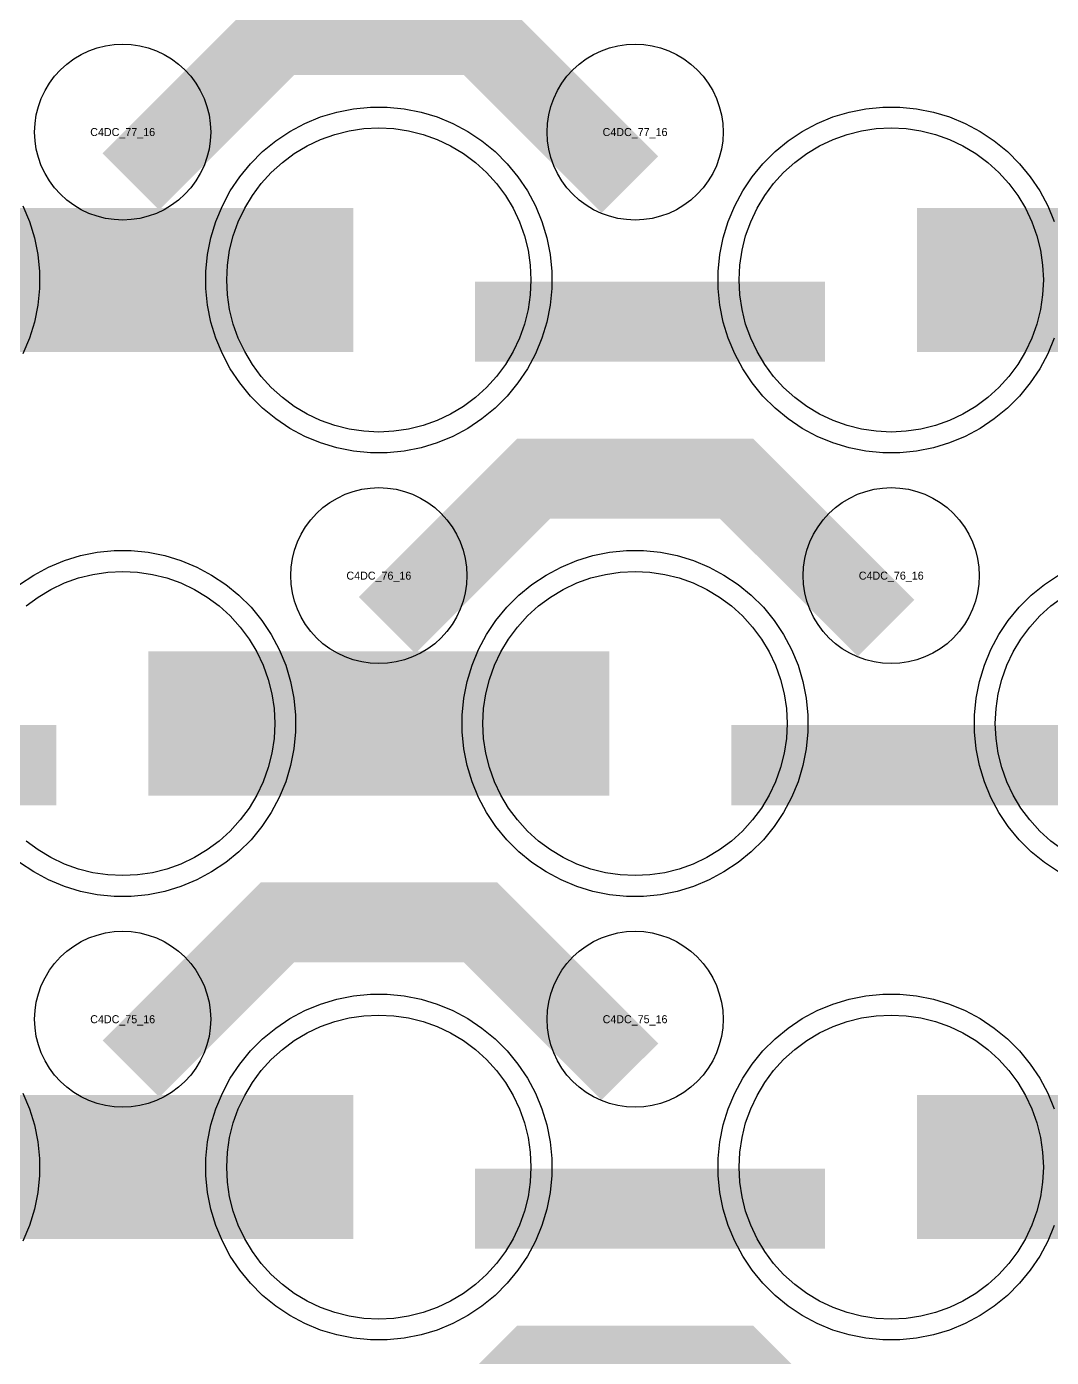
# Model space of a CAD drawing. Extents: x -11880 to 11880, y -14992 to 14992.
# Drawn here: x -6910 to -6590, y -4506.7 to -4091 of the extents above; entities that cross this region are included whole.
import ezdxf
from ezdxf.enums import TextEntityAlignment as Align

# ---------------------------------------------------------------- set-up
doc = ezdxf.new("R2010")
doc.units = 0
doc.header["$MEASUREMENT"] = 0
for name, color, linetype in [('GDS_775_DT_237', 138, 'CONTINUOUS'), ('RDL1_FS', 34, 'CONTINUOUS'), ('RDL_BS', 160, 'CONTINUOUS')]:
    doc.layers.add(name, color=color, linetype=linetype)

msp = doc.modelspace()

# ---------------------------------------------------------------- linework, layer by layer
at = {"layer": 'RDL1_FS'}
for points in [[(-6800, -4217.639), (-6804.657, -4217.41), (-6809.268, -4216.726), (-6813.791, -4215.594), (-6818.181, -4214.022), (-6822.395, -4212.03), (-6826.395, -4209.632), (-6830.14, -4206.854), (-6833.594, -4203.724), (-6836.724, -4200.27), (-6839.502, -4196.525), (-6841.9, -4192.525), (-6843.892, -4188.311), (-6845.464, -4183.921), (-6846.596, -4179.398), (-6847.28, -4174.787), (-6847.509, -4170.13), (-6847.28, -4165.473), (-6846.596, -4160.862), (-6845.464, -4156.339), (-6843.892, -4151.949), (-6841.9, -4147.735), (-6839.502, -4143.735), (-6836.724, -4139.99), (-6833.594, -4136.536), (-6830.14, -4133.406), (-6826.395, -4130.628), (-6822.395, -4128.23), (-6818.181, -4126.238), (-6813.791, -4124.666), (-6809.268, -4123.534), (-6804.657, -4122.85), (-6800, -4122.621), (-6795.343, -4122.85), (-6790.732, -4123.534), (-6786.209, -4124.666), (-6781.819, -4126.238), (-6777.605, -4128.23), (-6773.605, -4130.628), (-6769.86, -4133.406), (-6766.406, -4136.536), (-6763.276, -4139.99), (-6760.498, -4143.735), (-6758.1, -4147.735), (-6756.108, -4151.949), (-6754.536, -4156.339), (-6753.404, -4160.862), (-6752.72, -4165.473), (-6752.491, -4170.13), (-6752.72, -4174.787), (-6753.404, -4179.398), (-6754.536, -4183.921), (-6756.108, -4188.311), (-6758.1, -4192.525), (-6760.498, -4196.525), (-6763.276, -4200.27), (-6766.406, -4203.724), (-6769.86, -4206.854), (-6773.605, -4209.632), (-6777.605, -4212.03), (-6781.819, -4214.022), (-6786.209, -4215.594), (-6790.732, -4216.726), (-6795.343, -4217.41)], [(-6640, -4217.639), (-6644.657, -4217.41), (-6649.268, -4216.726), (-6653.791, -4215.594), (-6658.181, -4214.022), (-6662.395, -4212.03), (-6666.395, -4209.632), (-6670.14, -4206.854), (-6673.594, -4203.724), (-6676.724, -4200.27), (-6679.502, -4196.525), (-6681.9, -4192.525), (-6683.892, -4188.311), (-6685.464, -4183.921), (-6686.596, -4179.398), (-6687.28, -4174.787), (-6687.509, -4170.13), (-6687.28, -4165.473), (-6686.596, -4160.862), (-6685.464, -4156.339), (-6683.892, -4151.949), (-6681.9, -4147.735), (-6679.502, -4143.735), (-6676.724, -4139.99), (-6673.594, -4136.536), (-6670.14, -4133.406), (-6666.395, -4130.628), (-6662.395, -4128.23), (-6658.181, -4126.238), (-6653.791, -4124.666), (-6649.268, -4123.534), (-6644.657, -4122.85), (-6640, -4122.621), (-6635.343, -4122.85), (-6630.732, -4123.534), (-6626.209, -4124.666), (-6621.819, -4126.238), (-6617.605, -4128.23), (-6613.605, -4130.628), (-6609.86, -4133.406), (-6606.406, -4136.536), (-6603.276, -4139.99), (-6600.498, -4143.735), (-6598.1, -4147.735), (-6596.108, -4151.949), (-6594.536, -4156.339), (-6593.404, -4160.862), (-6592.72, -4165.473), (-6592.491, -4170.13), (-6592.72, -4174.787), (-6593.404, -4179.398), (-6594.536, -4183.921), (-6596.108, -4188.311), (-6598.1, -4192.525), (-6600.498, -4196.525), (-6603.276, -4200.27), (-6606.406, -4203.724), (-6609.86, -4206.854), (-6613.605, -4209.632), (-6617.605, -4212.03), (-6621.819, -4214.022), (-6626.209, -4215.594), (-6630.732, -4216.726), (-6635.343, -4217.41)]]:
    msp.add_lwpolyline(points, close=True, dxfattribs=at)
for points in [[(-6951.998, -4170.13, 45, 45, 0), (-6879.998, -4170.13, 45, 45, 0)], [(-6879.998, -4170.13, 45, 45, 0), (-6807.998, -4170.13, 45, 45, 0)], [(-6631.998, -4170.13, 45, 45, 0), (-6559.998, -4170.13, 45, 45, 0)]]:
    msp.add_lwpolyline(points, format="xyseb", dxfattribs=at)
at = {"layer": 'RDL1_FS', "color": 240, "true_color": 0xed1f24}
for points in [[(-6910.14, -4271.971), (-6906.395, -4269.193), (-6902.395, -4266.795), (-6898.181, -4264.803), (-6893.791, -4263.231), (-6889.268, -4262.099), (-6884.657, -4261.415), (-6880, -4261.186), (-6875.343, -4261.415), (-6870.732, -4262.099), (-6866.209, -4263.231), (-6861.819, -4264.803), (-6857.605, -4266.795), (-6853.605, -4269.193), (-6849.86, -4271.971), (-6846.406, -4275.101), (-6843.276, -4278.555), (-6840.498, -4282.3), (-6838.1, -4286.3), (-6836.108, -4290.514), (-6834.536, -4294.904), (-6833.404, -4299.427), (-6832.72, -4304.038), (-6832.491, -4308.695), (-6832.72, -4313.352), (-6833.404, -4317.963), (-6834.536, -4322.486), (-6836.108, -4326.876), (-6838.1, -4331.09), (-6840.498, -4335.09), (-6843.276, -4338.835), (-6846.406, -4342.289), (-6849.86, -4345.419), (-6853.605, -4348.197), (-6857.605, -4350.595), (-6861.819, -4352.587), (-6866.209, -4354.159), (-6870.732, -4355.291), (-6875.343, -4355.975), (-6880, -4356.204), (-6884.657, -4355.975), (-6889.268, -4355.291), (-6893.791, -4354.159), (-6898.181, -4352.587), (-6902.395, -4350.595), (-6906.395, -4348.197), (-6910.14, -4345.419)], [(-6586.395, -4348.197), (-6590.14, -4345.419), (-6593.594, -4342.289), (-6596.724, -4338.835), (-6599.502, -4335.09), (-6601.9, -4331.09), (-6603.892, -4326.876), (-6605.464, -4322.486), (-6606.596, -4317.963), (-6607.28, -4313.352), (-6607.509, -4308.695), (-6607.28, -4304.038), (-6606.596, -4299.427), (-6605.464, -4294.904), (-6603.892, -4290.514), (-6601.9, -4286.3), (-6599.502, -4282.3), (-6596.724, -4278.555), (-6593.594, -4275.101), (-6590.14, -4271.971), (-6586.395, -4269.193)]]:
    msp.add_lwpolyline(points, dxfattribs=at)
for points in [[(-6720, -4356.204), (-6724.657, -4355.975), (-6729.268, -4355.291), (-6733.791, -4354.159), (-6738.181, -4352.587), (-6742.395, -4350.595), (-6746.395, -4348.197), (-6750.14, -4345.419), (-6753.594, -4342.289), (-6756.724, -4338.835), (-6759.502, -4335.09), (-6761.9, -4331.09), (-6763.892, -4326.876), (-6765.464, -4322.486), (-6766.596, -4317.963), (-6767.28, -4313.352), (-6767.509, -4308.695), (-6767.28, -4304.038), (-6766.596, -4299.427), (-6765.464, -4294.904), (-6763.892, -4290.514), (-6761.9, -4286.3), (-6759.502, -4282.3), (-6756.724, -4278.555), (-6753.594, -4275.101), (-6750.14, -4271.971), (-6746.395, -4269.193), (-6742.395, -4266.795), (-6738.181, -4264.803), (-6733.791, -4263.231), (-6729.268, -4262.099), (-6724.657, -4261.415), (-6720, -4261.186), (-6715.343, -4261.415), (-6710.732, -4262.099), (-6706.209, -4263.231), (-6701.819, -4264.803), (-6697.605, -4266.795), (-6693.605, -4269.193), (-6689.86, -4271.971), (-6686.406, -4275.101), (-6683.276, -4278.555), (-6680.498, -4282.3), (-6678.1, -4286.3), (-6676.108, -4290.514), (-6674.536, -4294.904), (-6673.404, -4299.427), (-6672.72, -4304.038), (-6672.491, -4308.695), (-6672.72, -4313.352), (-6673.404, -4317.963), (-6674.536, -4322.486), (-6676.108, -4326.876), (-6678.1, -4331.09), (-6680.498, -4335.09), (-6683.276, -4338.835), (-6686.406, -4342.289), (-6689.86, -4345.419), (-6693.605, -4348.197), (-6697.605, -4350.595), (-6701.819, -4352.587), (-6706.209, -4354.159), (-6710.732, -4355.291), (-6715.343, -4355.975)], [(-6800, -4494.769), (-6804.657, -4494.54), (-6809.268, -4493.856), (-6813.791, -4492.724), (-6818.181, -4491.152), (-6822.395, -4489.16), (-6826.395, -4486.762), (-6830.14, -4483.984), (-6833.594, -4480.854), (-6836.724, -4477.4), (-6839.502, -4473.655), (-6841.9, -4469.655), (-6843.892, -4465.441), (-6845.464, -4461.051), (-6846.596, -4456.528), (-6847.28, -4451.917), (-6847.509, -4447.26), (-6847.28, -4442.603), (-6846.596, -4437.992), (-6845.464, -4433.469), (-6843.892, -4429.079), (-6841.9, -4424.865), (-6839.502, -4420.865), (-6836.724, -4417.12), (-6833.594, -4413.666), (-6830.14, -4410.536), (-6826.395, -4407.758), (-6822.395, -4405.36), (-6818.181, -4403.368), (-6813.791, -4401.796), (-6809.268, -4400.664), (-6804.657, -4399.98), (-6800, -4399.751), (-6795.343, -4399.98), (-6790.732, -4400.664), (-6786.209, -4401.796), (-6781.819, -4403.368), (-6777.605, -4405.36), (-6773.605, -4407.758), (-6769.86, -4410.536), (-6766.406, -4413.666), (-6763.276, -4417.12), (-6760.498, -4420.865), (-6758.1, -4424.865), (-6756.108, -4429.079), (-6754.536, -4433.469), (-6753.404, -4437.992), (-6752.72, -4442.603), (-6752.491, -4447.26), (-6752.72, -4451.917), (-6753.404, -4456.528), (-6754.536, -4461.051), (-6756.108, -4465.441), (-6758.1, -4469.655), (-6760.498, -4473.655), (-6763.276, -4477.4), (-6766.406, -4480.854), (-6769.86, -4483.984), (-6773.605, -4486.762), (-6777.605, -4489.16), (-6781.819, -4491.152), (-6786.209, -4492.724), (-6790.732, -4493.856), (-6795.343, -4494.54)], [(-6640, -4494.769), (-6644.657, -4494.54), (-6649.268, -4493.856), (-6653.791, -4492.724), (-6658.181, -4491.152), (-6662.395, -4489.16), (-6666.395, -4486.762), (-6670.14, -4483.984), (-6673.594, -4480.854), (-6676.724, -4477.4), (-6679.502, -4473.655), (-6681.9, -4469.655), (-6683.892, -4465.441), (-6685.464, -4461.051), (-6686.596, -4456.528), (-6687.28, -4451.917), (-6687.509, -4447.26), (-6687.28, -4442.603), (-6686.596, -4437.992), (-6685.464, -4433.469), (-6683.892, -4429.079), (-6681.9, -4424.865), (-6679.502, -4420.865), (-6676.724, -4417.12), (-6673.594, -4413.666), (-6670.14, -4410.536), (-6666.395, -4407.758), (-6662.395, -4405.36), (-6658.181, -4403.368), (-6653.791, -4401.796), (-6649.268, -4400.664), (-6644.657, -4399.98), (-6640, -4399.751), (-6635.343, -4399.98), (-6630.732, -4400.664), (-6626.209, -4401.796), (-6621.819, -4403.368), (-6617.605, -4405.36), (-6613.605, -4407.758), (-6609.86, -4410.536), (-6606.406, -4413.666), (-6603.276, -4417.12), (-6600.498, -4420.865), (-6598.1, -4424.865), (-6596.108, -4429.079), (-6594.536, -4433.469), (-6593.404, -4437.992), (-6592.72, -4442.603), (-6592.491, -4447.26), (-6592.72, -4451.917), (-6593.404, -4456.528), (-6594.536, -4461.051), (-6596.108, -4465.441), (-6598.1, -4469.655), (-6600.498, -4473.655), (-6603.276, -4477.4), (-6606.406, -4480.854), (-6609.86, -4483.984), (-6613.605, -4486.762), (-6617.605, -4489.16), (-6621.819, -4491.152), (-6626.209, -4492.724), (-6630.732, -4493.856), (-6635.343, -4494.54)]]:
    msp.add_lwpolyline(points, close=True, dxfattribs=at)
for points in [[(-6871.998, -4308.695, 45, 45, 0), (-6799.998, -4308.695, 45, 45, 0)], [(-6799.998, -4308.695, 45, 45, 0), (-6727.998, -4308.695, 45, 45, 0)], [(-6951.998, -4447.26, 45, 45, 0), (-6879.998, -4447.26, 45, 45, 0)], [(-6879.998, -4447.26, 45, 45, 0), (-6807.998, -4447.26, 45, 45, 0)], [(-6631.998, -4447.26, 45, 45, 0), (-6559.998, -4447.26, 45, 45, 0)]]:
    msp.add_lwpolyline(points, format="xyseb", dxfattribs=at)
at = {"layer": 'RDL_BS'}
for points in [[(-6877.438, -4139.444, 25, 25, 0), (-6831.623, -4093.629, 25, 25, 0), (-6798.07, -4093.629, 25, 25, 0)], [(-6721.599, -4140.343, 25, 25, 0), (-6768.313, -4093.629, 25, 25, 0), (-6798.071, -4093.629, 25, 25, 0)], [(-6769.984, -4183.143, 25, 25, 0), (-6660.719, -4183.143, 25, 25, 0)], [(-6797.438, -4278.009, 25, 25, 0), (-6751.623, -4232.194, 25, 25, 0), (-6718.07, -4232.194, 25, 25, 0)], [(-6641.599, -4278.908, 25, 25, 0), (-6688.313, -4232.194, 25, 25, 0), (-6718.071, -4232.194, 25, 25, 0)], [(-6877.438, -4416.574, 25, 25, 0), (-6831.623, -4370.759, 25, 25, 0), (-6798.07, -4370.759, 25, 25, 0)], [(-6721.599, -4417.473, 25, 25, 0), (-6768.313, -4370.759, 25, 25, 0), (-6798.071, -4370.759, 25, 25, 0)], [(-6797.438, -4555.139, 25, 25, 0), (-6751.623, -4509.324, 25, 25, 0), (-6718.07, -4509.324, 25, 25, 0)], [(-6641.599, -4556.038, 25, 25, 0), (-6688.313, -4509.324, 25, 25, 0), (-6718.071, -4509.324, 25, 25, 0)]]:
    msp.add_lwpolyline(points, format="xyseb", dxfattribs=at)
for points in [[(-6880, -4151.436), (-6882.693, -4151.304), (-6885.365, -4150.908), (-6887.984, -4150.251), (-6890.519, -4149.344), (-6892.956, -4148.192), (-6895.28, -4146.799), (-6897.443, -4145.196), (-6899.442, -4143.384), (-6901.254, -4141.385), (-6902.857, -4139.222), (-6904.25, -4136.898), (-6905.402, -4134.461), (-6906.309, -4131.926), (-6906.966, -4129.307), (-6907.362, -4126.635), (-6907.494, -4123.942), (-6907.362, -4121.249), (-6906.966, -4118.577), (-6906.309, -4115.958), (-6905.402, -4113.423), (-6904.25, -4110.986), (-6902.857, -4108.662), (-6901.254, -4106.499), (-6899.442, -4104.5), (-6897.443, -4102.688), (-6895.28, -4101.085), (-6892.956, -4099.692), (-6890.519, -4098.54), (-6887.984, -4097.633), (-6885.365, -4096.976), (-6882.693, -4096.58), (-6880, -4096.448), (-6877.307, -4096.58), (-6874.635, -4096.976), (-6872.016, -4097.633), (-6869.481, -4098.54), (-6867.044, -4099.692), (-6864.72, -4101.085), (-6862.557, -4102.688), (-6860.558, -4104.5), (-6858.746, -4106.499), (-6857.143, -4108.662), (-6855.75, -4110.986), (-6854.598, -4113.423), (-6853.691, -4115.958), (-6853.034, -4118.577), (-6852.638, -4121.249), (-6852.506, -4123.942), (-6852.638, -4126.635), (-6853.034, -4129.307), (-6853.691, -4131.926), (-6854.598, -4134.461), (-6855.75, -4136.898), (-6857.143, -4139.222), (-6858.746, -4141.385), (-6860.558, -4143.384), (-6862.557, -4145.196), (-6864.72, -4146.799), (-6867.044, -4148.192), (-6869.481, -4149.344), (-6872.016, -4150.251), (-6874.635, -4150.908), (-6877.307, -4151.304)], [(-6720, -4151.436), (-6722.693, -4151.304), (-6725.365, -4150.908), (-6727.984, -4150.251), (-6730.519, -4149.344), (-6732.956, -4148.192), (-6735.28, -4146.799), (-6737.443, -4145.196), (-6739.442, -4143.384), (-6741.254, -4141.385), (-6742.857, -4139.222), (-6744.25, -4136.898), (-6745.402, -4134.461), (-6746.309, -4131.926), (-6746.966, -4129.307), (-6747.362, -4126.635), (-6747.494, -4123.942), (-6747.362, -4121.249), (-6746.966, -4118.577), (-6746.309, -4115.958), (-6745.402, -4113.423), (-6744.25, -4110.986), (-6742.857, -4108.662), (-6741.254, -4106.499), (-6739.442, -4104.5), (-6737.443, -4102.688), (-6735.28, -4101.085), (-6732.956, -4099.692), (-6730.519, -4098.54), (-6727.984, -4097.633), (-6725.365, -4096.976), (-6722.693, -4096.58), (-6720, -4096.448), (-6717.307, -4096.58), (-6714.635, -4096.976), (-6712.016, -4097.633), (-6709.481, -4098.54), (-6707.044, -4099.692), (-6704.72, -4101.085), (-6702.557, -4102.688), (-6700.558, -4104.5), (-6698.746, -4106.499), (-6697.143, -4108.662), (-6695.75, -4110.986), (-6694.598, -4113.423), (-6693.691, -4115.958), (-6693.034, -4118.577), (-6692.638, -4121.249), (-6692.506, -4123.942), (-6692.638, -4126.635), (-6693.034, -4129.307), (-6693.691, -4131.926), (-6694.598, -4134.461), (-6695.75, -4136.898), (-6697.143, -4139.222), (-6698.746, -4141.385), (-6700.558, -4143.384), (-6702.557, -4145.196), (-6704.72, -4146.799), (-6707.044, -4148.192), (-6709.481, -4149.344), (-6712.016, -4150.251), (-6714.635, -4150.908), (-6717.307, -4151.304)], [(-6802.644, -4224.13), (-6807.938, -4223.613), (-6813.165, -4222.567), (-6818.205, -4221.036), (-6823.115, -4219.005), (-6827.777, -4216.513), (-6832.191, -4213.566), (-6836.292, -4210.204), (-6840.074, -4206.422), (-6843.436, -4202.321), (-6846.383, -4197.907), (-6848.875, -4193.245), (-6850.906, -4188.335), (-6852.437, -4183.295), (-6853.483, -4178.068), (-6854, -4172.774), (-6854, -4167.486), (-6853.483, -4162.192), (-6852.437, -4156.965), (-6850.906, -4151.925), (-6848.875, -4147.015), (-6846.383, -4142.353), (-6843.436, -4137.939), (-6840.074, -4133.838), (-6836.292, -4130.056), (-6832.191, -4126.694), (-6827.777, -4123.747), (-6823.115, -4121.255), (-6818.205, -4119.224), (-6813.165, -4117.693), (-6807.938, -4116.647), (-6802.644, -4116.13), (-6797.356, -4116.13), (-6792.062, -4116.647), (-6786.835, -4117.693), (-6781.795, -4119.224), (-6776.885, -4121.255), (-6772.223, -4123.747), (-6767.809, -4126.694), (-6763.708, -4130.056), (-6759.926, -4133.838), (-6756.564, -4137.939), (-6753.617, -4142.353), (-6751.125, -4147.015), (-6749.094, -4151.925), (-6747.563, -4156.965), (-6746.517, -4162.192), (-6746, -4167.486), (-6746, -4172.774), (-6746.517, -4178.068), (-6747.563, -4183.295), (-6749.094, -4188.335), (-6751.125, -4193.245), (-6753.617, -4197.907), (-6756.564, -4202.321), (-6759.926, -4206.422), (-6763.708, -4210.204), (-6767.809, -4213.566), (-6772.223, -4216.513), (-6776.885, -4219.005), (-6781.795, -4221.036), (-6786.835, -4222.567), (-6792.062, -4223.613), (-6797.356, -4224.13)], [(-6800, -4290.001), (-6802.693, -4289.869), (-6805.365, -4289.473), (-6807.984, -4288.816), (-6810.519, -4287.909), (-6812.956, -4286.757), (-6815.28, -4285.364), (-6817.443, -4283.761), (-6819.442, -4281.949), (-6821.254, -4279.95), (-6822.857, -4277.787), (-6824.25, -4275.463), (-6825.402, -4273.026), (-6826.309, -4270.491), (-6826.966, -4267.872), (-6827.362, -4265.2), (-6827.494, -4262.507), (-6827.362, -4259.814), (-6826.966, -4257.142), (-6826.309, -4254.523), (-6825.402, -4251.988), (-6824.25, -4249.551), (-6822.857, -4247.227), (-6821.254, -4245.064), (-6819.442, -4243.065), (-6817.443, -4241.253), (-6815.28, -4239.65), (-6812.956, -4238.257), (-6810.519, -4237.105), (-6807.984, -4236.198), (-6805.365, -4235.541), (-6802.693, -4235.145), (-6800, -4235.013), (-6797.307, -4235.145), (-6794.635, -4235.541), (-6792.016, -4236.198), (-6789.481, -4237.105), (-6787.044, -4238.257), (-6784.72, -4239.65), (-6782.557, -4241.253), (-6780.558, -4243.065), (-6778.746, -4245.064), (-6777.143, -4247.227), (-6775.75, -4249.551), (-6774.598, -4251.988), (-6773.691, -4254.523), (-6773.034, -4257.142), (-6772.638, -4259.814), (-6772.506, -4262.507), (-6772.638, -4265.2), (-6773.034, -4267.872), (-6773.691, -4270.491), (-6774.598, -4273.026), (-6775.75, -4275.463), (-6777.143, -4277.787), (-6778.746, -4279.95), (-6780.558, -4281.949), (-6782.557, -4283.761), (-6784.72, -4285.364), (-6787.044, -4286.757), (-6789.481, -4287.909), (-6792.016, -4288.816), (-6794.635, -4289.473), (-6797.307, -4289.869)], [(-6640, -4290.001), (-6642.693, -4289.869), (-6645.365, -4289.473), (-6647.984, -4288.816), (-6650.519, -4287.909), (-6652.956, -4286.757), (-6655.28, -4285.364), (-6657.443, -4283.761), (-6659.442, -4281.949), (-6661.254, -4279.95), (-6662.857, -4277.787), (-6664.25, -4275.463), (-6665.402, -4273.026), (-6666.309, -4270.491), (-6666.966, -4267.872), (-6667.362, -4265.2), (-6667.494, -4262.507), (-6667.362, -4259.814), (-6666.966, -4257.142), (-6666.309, -4254.523), (-6665.402, -4251.988), (-6664.25, -4249.551), (-6662.857, -4247.227), (-6661.254, -4245.064), (-6659.442, -4243.065), (-6657.443, -4241.253), (-6655.28, -4239.65), (-6652.956, -4238.257), (-6650.519, -4237.105), (-6647.984, -4236.198), (-6645.365, -4235.541), (-6642.693, -4235.145), (-6640, -4235.013), (-6637.307, -4235.145), (-6634.635, -4235.541), (-6632.016, -4236.198), (-6629.481, -4237.105), (-6627.044, -4238.257), (-6624.72, -4239.65), (-6622.557, -4241.253), (-6620.558, -4243.065), (-6618.746, -4245.064), (-6617.143, -4247.227), (-6615.75, -4249.551), (-6614.598, -4251.988), (-6613.691, -4254.523), (-6613.034, -4257.142), (-6612.638, -4259.814), (-6612.506, -4262.507), (-6612.638, -4265.2), (-6613.034, -4267.872), (-6613.691, -4270.491), (-6614.598, -4273.026), (-6615.75, -4275.463), (-6617.143, -4277.787), (-6618.746, -4279.95), (-6620.558, -4281.949), (-6622.557, -4283.761), (-6624.72, -4285.364), (-6627.044, -4286.757), (-6629.481, -4287.909), (-6632.016, -4288.816), (-6634.635, -4289.473), (-6637.307, -4289.869)], [(-6880, -4428.566), (-6882.693, -4428.434), (-6885.365, -4428.038), (-6887.984, -4427.381), (-6890.519, -4426.474), (-6892.956, -4425.322), (-6895.28, -4423.929), (-6897.443, -4422.326), (-6899.442, -4420.514), (-6901.254, -4418.515), (-6902.857, -4416.352), (-6904.25, -4414.028), (-6905.402, -4411.591), (-6906.309, -4409.056), (-6906.966, -4406.437), (-6907.362, -4403.765), (-6907.494, -4401.072), (-6907.362, -4398.379), (-6906.966, -4395.707), (-6906.309, -4393.088), (-6905.402, -4390.553), (-6904.25, -4388.116), (-6902.857, -4385.792), (-6901.254, -4383.629), (-6899.442, -4381.63), (-6897.443, -4379.818), (-6895.28, -4378.215), (-6892.956, -4376.822), (-6890.519, -4375.67), (-6887.984, -4374.763), (-6885.365, -4374.106), (-6882.693, -4373.71), (-6880, -4373.578), (-6877.307, -4373.71), (-6874.635, -4374.106), (-6872.016, -4374.763), (-6869.481, -4375.67), (-6867.044, -4376.822), (-6864.72, -4378.215), (-6862.557, -4379.818), (-6860.558, -4381.63), (-6858.746, -4383.629), (-6857.143, -4385.792), (-6855.75, -4388.116), (-6854.598, -4390.553), (-6853.691, -4393.088), (-6853.034, -4395.707), (-6852.638, -4398.379), (-6852.506, -4401.072), (-6852.638, -4403.765), (-6853.034, -4406.437), (-6853.691, -4409.056), (-6854.598, -4411.591), (-6855.75, -4414.028), (-6857.143, -4416.352), (-6858.746, -4418.515), (-6860.558, -4420.514), (-6862.557, -4422.326), (-6864.72, -4423.929), (-6867.044, -4425.322), (-6869.481, -4426.474), (-6872.016, -4427.381), (-6874.635, -4428.038), (-6877.307, -4428.434)], [(-6720, -4428.566), (-6722.693, -4428.434), (-6725.365, -4428.038), (-6727.984, -4427.381), (-6730.519, -4426.474), (-6732.956, -4425.322), (-6735.28, -4423.929), (-6737.443, -4422.326), (-6739.442, -4420.514), (-6741.254, -4418.515), (-6742.857, -4416.352), (-6744.25, -4414.028), (-6745.402, -4411.591), (-6746.309, -4409.056), (-6746.966, -4406.437), (-6747.362, -4403.765), (-6747.494, -4401.072), (-6747.362, -4398.379), (-6746.966, -4395.707), (-6746.309, -4393.088), (-6745.402, -4390.553), (-6744.25, -4388.116), (-6742.857, -4385.792), (-6741.254, -4383.629), (-6739.442, -4381.63), (-6737.443, -4379.818), (-6735.28, -4378.215), (-6732.956, -4376.822), (-6730.519, -4375.67), (-6727.984, -4374.763), (-6725.365, -4374.106), (-6722.693, -4373.71), (-6720, -4373.578), (-6717.307, -4373.71), (-6714.635, -4374.106), (-6712.016, -4374.763), (-6709.481, -4375.67), (-6707.044, -4376.822), (-6704.72, -4378.215), (-6702.557, -4379.818), (-6700.558, -4381.63), (-6698.746, -4383.629), (-6697.143, -4385.792), (-6695.75, -4388.116), (-6694.598, -4390.553), (-6693.691, -4393.088), (-6693.034, -4395.707), (-6692.638, -4398.379), (-6692.506, -4401.072), (-6692.638, -4403.765), (-6693.034, -4406.437), (-6693.691, -4409.056), (-6694.598, -4411.591), (-6695.75, -4414.028), (-6697.143, -4416.352), (-6698.746, -4418.515), (-6700.558, -4420.514), (-6702.557, -4422.326), (-6704.72, -4423.929), (-6707.044, -4425.322), (-6709.481, -4426.474), (-6712.016, -4427.381), (-6714.635, -4428.038), (-6717.307, -4428.434)]]:
    msp.add_lwpolyline(points, close=True, dxfattribs=at)
for points in [[(-6589.094, -4188.335), (-6591.125, -4193.245), (-6593.617, -4197.907), (-6596.564, -4202.321), (-6599.926, -4206.422), (-6603.708, -4210.204), (-6607.809, -4213.566), (-6612.223, -4216.513), (-6616.885, -4219.005), (-6621.795, -4221.036), (-6626.835, -4222.567), (-6632.062, -4223.613), (-6637.356, -4224.13), (-6642.644, -4224.13), (-6647.938, -4223.613), (-6653.165, -4222.567), (-6658.205, -4221.036), (-6663.115, -4219.005), (-6667.777, -4216.513), (-6672.191, -4213.566), (-6676.292, -4210.204), (-6680.074, -4206.422), (-6683.436, -4202.321), (-6686.383, -4197.907), (-6688.875, -4193.245), (-6690.906, -4188.335), (-6692.437, -4183.295), (-6693.483, -4178.068), (-6694, -4172.774), (-6694, -4167.486), (-6693.483, -4162.192), (-6692.437, -4156.965), (-6690.906, -4151.925), (-6688.875, -4147.015), (-6686.383, -4142.353), (-6683.436, -4137.939), (-6680.074, -4133.838), (-6676.292, -4130.056), (-6672.191, -4126.694), (-6667.777, -4123.747), (-6663.115, -4121.255), (-6658.205, -4119.224), (-6653.165, -4117.693), (-6647.938, -4116.647), (-6642.644, -4116.13), (-6637.356, -4116.13), (-6632.062, -4116.647), (-6626.835, -4117.693), (-6621.795, -4119.224), (-6616.885, -4121.255), (-6612.223, -4123.747), (-6607.809, -4126.694), (-6603.708, -4130.056), (-6599.926, -4133.838), (-6596.564, -4137.939), (-6593.617, -4142.353), (-6591.125, -4147.015), (-6589.094, -4151.925)], [(-6911.125, -4147.015), (-6909.094, -4151.925), (-6907.563, -4156.965), (-6906.517, -4162.192), (-6906, -4167.486), (-6906, -4172.774), (-6906.517, -4178.068), (-6907.563, -4183.295), (-6909.094, -4188.335), (-6911.125, -4193.245)]]:
    msp.add_lwpolyline(points, dxfattribs=at)
at = {"layer": 'RDL_BS', "color": 240, "true_color": 0xed1f24}
for points in [[(-6912.191, -4265.259), (-6907.777, -4262.312), (-6903.115, -4259.82), (-6898.205, -4257.789), (-6893.165, -4256.258), (-6887.938, -4255.212), (-6882.644, -4254.695), (-6877.356, -4254.695), (-6872.062, -4255.212), (-6866.835, -4256.258), (-6861.795, -4257.789), (-6856.885, -4259.82), (-6852.223, -4262.312), (-6847.809, -4265.259), (-6843.708, -4268.621), (-6839.926, -4272.403), (-6836.564, -4276.504), (-6833.617, -4280.918), (-6831.125, -4285.58), (-6829.094, -4290.49), (-6827.563, -4295.53), (-6826.517, -4300.757), (-6826, -4306.051), (-6826, -4311.339), (-6826.517, -4316.633), (-6827.563, -4321.86), (-6829.094, -4326.9), (-6831.125, -4331.81), (-6833.617, -4336.472), (-6836.564, -4340.886), (-6839.926, -4344.987), (-6843.708, -4348.769), (-6847.809, -4352.131), (-6852.223, -4355.078), (-6856.885, -4357.57), (-6861.795, -4359.601), (-6866.835, -4361.132), (-6872.062, -4362.178), (-6877.356, -4362.695), (-6882.644, -4362.695), (-6887.938, -4362.178), (-6893.165, -4361.132), (-6898.205, -4359.601), (-6903.115, -4357.57), (-6907.777, -4355.078), (-6912.191, -4352.131)], [(-6587.777, -4355.078), (-6592.191, -4352.131), (-6596.292, -4348.769), (-6600.074, -4344.987), (-6603.436, -4340.886), (-6606.383, -4336.472), (-6608.875, -4331.81), (-6610.906, -4326.9), (-6612.437, -4321.86), (-6613.483, -4316.633), (-6614, -4311.339), (-6614, -4306.051), (-6613.483, -4300.757), (-6612.437, -4295.53), (-6610.906, -4290.49), (-6608.875, -4285.58), (-6606.383, -4280.918), (-6603.436, -4276.504), (-6600.074, -4272.403), (-6596.292, -4268.621), (-6592.191, -4265.259), (-6587.777, -4262.312)], [(-6589.094, -4465.465), (-6591.125, -4470.375), (-6593.617, -4475.037), (-6596.564, -4479.451), (-6599.926, -4483.552), (-6603.708, -4487.334), (-6607.809, -4490.696), (-6612.223, -4493.643), (-6616.885, -4496.135), (-6621.795, -4498.166), (-6626.835, -4499.697), (-6632.062, -4500.743), (-6637.356, -4501.26), (-6642.644, -4501.26), (-6647.938, -4500.743), (-6653.165, -4499.697), (-6658.205, -4498.166), (-6663.115, -4496.135), (-6667.777, -4493.643), (-6672.191, -4490.696), (-6676.292, -4487.334), (-6680.074, -4483.552), (-6683.436, -4479.451), (-6686.383, -4475.037), (-6688.875, -4470.375), (-6690.906, -4465.465), (-6692.437, -4460.425), (-6693.483, -4455.198), (-6694, -4449.904), (-6694, -4444.616), (-6693.483, -4439.322), (-6692.437, -4434.095), (-6690.906, -4429.055), (-6688.875, -4424.145), (-6686.383, -4419.483), (-6683.436, -4415.069), (-6680.074, -4410.968), (-6676.292, -4407.186), (-6672.191, -4403.824), (-6667.777, -4400.877), (-6663.115, -4398.385), (-6658.205, -4396.354), (-6653.165, -4394.823), (-6647.938, -4393.777), (-6642.644, -4393.26), (-6637.356, -4393.26), (-6632.062, -4393.777), (-6626.835, -4394.823), (-6621.795, -4396.354), (-6616.885, -4398.385), (-6612.223, -4400.877), (-6607.809, -4403.824), (-6603.708, -4407.186), (-6599.926, -4410.968), (-6596.564, -4415.069), (-6593.617, -4419.483), (-6591.125, -4424.145), (-6589.094, -4429.055)], [(-6911.125, -4424.145), (-6909.094, -4429.055), (-6907.563, -4434.095), (-6906.517, -4439.322), (-6906, -4444.616), (-6906, -4449.904), (-6906.517, -4455.198), (-6907.563, -4460.425), (-6909.094, -4465.465), (-6911.125, -4470.375)]]:
    msp.add_lwpolyline(points, dxfattribs=at)
for points in [[(-6722.644, -4362.695), (-6727.938, -4362.178), (-6733.165, -4361.132), (-6738.205, -4359.601), (-6743.115, -4357.57), (-6747.777, -4355.078), (-6752.191, -4352.131), (-6756.292, -4348.769), (-6760.074, -4344.987), (-6763.436, -4340.886), (-6766.383, -4336.472), (-6768.875, -4331.81), (-6770.906, -4326.9), (-6772.437, -4321.86), (-6773.483, -4316.633), (-6774, -4311.339), (-6774, -4306.051), (-6773.483, -4300.757), (-6772.437, -4295.53), (-6770.906, -4290.49), (-6768.875, -4285.58), (-6766.383, -4280.918), (-6763.436, -4276.504), (-6760.074, -4272.403), (-6756.292, -4268.621), (-6752.191, -4265.259), (-6747.777, -4262.312), (-6743.115, -4259.82), (-6738.205, -4257.789), (-6733.165, -4256.258), (-6727.938, -4255.212), (-6722.644, -4254.695), (-6717.356, -4254.695), (-6712.062, -4255.212), (-6706.835, -4256.258), (-6701.795, -4257.789), (-6696.885, -4259.82), (-6692.223, -4262.312), (-6687.809, -4265.259), (-6683.708, -4268.621), (-6679.926, -4272.403), (-6676.564, -4276.504), (-6673.617, -4280.918), (-6671.125, -4285.58), (-6669.094, -4290.49), (-6667.563, -4295.53), (-6666.517, -4300.757), (-6666, -4306.051), (-6666, -4311.339), (-6666.517, -4316.633), (-6667.563, -4321.86), (-6669.094, -4326.9), (-6671.125, -4331.81), (-6673.617, -4336.472), (-6676.564, -4340.886), (-6679.926, -4344.987), (-6683.708, -4348.769), (-6687.809, -4352.131), (-6692.223, -4355.078), (-6696.885, -4357.57), (-6701.795, -4359.601), (-6706.835, -4361.132), (-6712.062, -4362.178), (-6717.356, -4362.695)], [(-6802.644, -4501.26), (-6807.938, -4500.743), (-6813.165, -4499.697), (-6818.205, -4498.166), (-6823.115, -4496.135), (-6827.777, -4493.643), (-6832.191, -4490.696), (-6836.292, -4487.334), (-6840.074, -4483.552), (-6843.436, -4479.451), (-6846.383, -4475.037), (-6848.875, -4470.375), (-6850.906, -4465.465), (-6852.437, -4460.425), (-6853.483, -4455.198), (-6854, -4449.904), (-6854, -4444.616), (-6853.483, -4439.322), (-6852.437, -4434.095), (-6850.906, -4429.055), (-6848.875, -4424.145), (-6846.383, -4419.483), (-6843.436, -4415.069), (-6840.074, -4410.968), (-6836.292, -4407.186), (-6832.191, -4403.824), (-6827.777, -4400.877), (-6823.115, -4398.385), (-6818.205, -4396.354), (-6813.165, -4394.823), (-6807.938, -4393.777), (-6802.644, -4393.26), (-6797.356, -4393.26), (-6792.062, -4393.777), (-6786.835, -4394.823), (-6781.795, -4396.354), (-6776.885, -4398.385), (-6772.223, -4400.877), (-6767.809, -4403.824), (-6763.708, -4407.186), (-6759.926, -4410.968), (-6756.564, -4415.069), (-6753.617, -4419.483), (-6751.125, -4424.145), (-6749.094, -4429.055), (-6747.563, -4434.095), (-6746.517, -4439.322), (-6746, -4444.616), (-6746, -4449.904), (-6746.517, -4455.198), (-6747.563, -4460.425), (-6749.094, -4465.465), (-6751.125, -4470.375), (-6753.617, -4475.037), (-6756.564, -4479.451), (-6759.926, -4483.552), (-6763.708, -4487.334), (-6767.809, -4490.696), (-6772.223, -4493.643), (-6776.885, -4496.135), (-6781.795, -4498.166), (-6786.835, -4499.697), (-6792.062, -4500.743), (-6797.356, -4501.26)]]:
    msp.add_lwpolyline(points, close=True, dxfattribs=at)
for points in [[(-7009.984, -4321.708, 25, 25, 0), (-6900.719, -4321.708, 25, 25, 0)], [(-6689.984, -4321.708, 25, 25, 0), (-6580.719, -4321.708, 25, 25, 0)], [(-6769.984, -4460.273, 25, 25, 0), (-6660.719, -4460.273, 25, 25, 0)]]:
    msp.add_lwpolyline(points, format="xyseb", dxfattribs=at)

# ---------------------------------------------------------------- texts
at = {"layer": 'GDS_775_DT_237'}
for s, p in [('C4DC_77_16', (-6880, -4123.942)), ('C4DC_77_16', (-6880, -4123.942)), ('C4DC_77_16', (-6720, -4123.942)), ('C4DC_77_16', (-6720, -4123.942)), ('C4DC_76_16', (-6800, -4262.507)), ('C4DC_76_16', (-6800, -4262.507)), ('C4DC_76_16', (-6640, -4262.507)), ('C4DC_76_16', (-6640, -4262.507)), ('C4DC_75_16', (-6880, -4401.072)), ('C4DC_75_16', (-6880, -4401.072)), ('C4DC_75_16', (-6720, -4401.072)), ('C4DC_75_16', (-6720, -4401.072))]:
    msp.add_text(s, height=2.5, dxfattribs=at).set_placement(p, align=Align.MIDDLE_CENTER)

doc.saveas('drawing.dxf')
